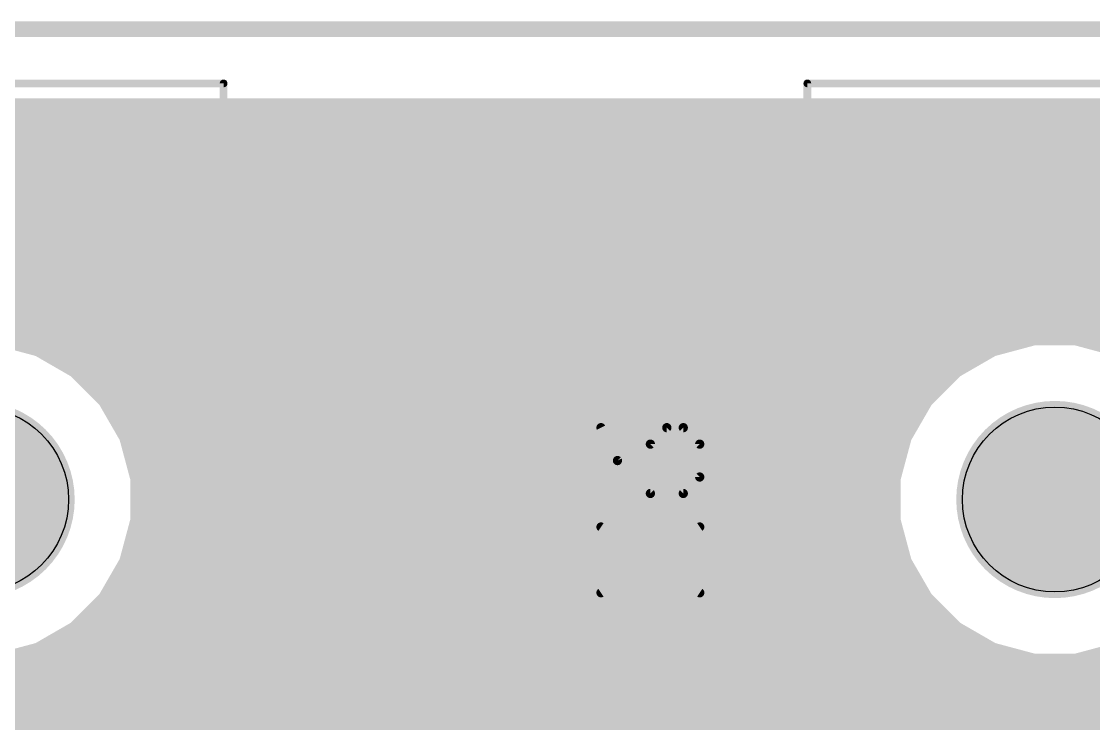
# Model space of a CAD drawing. Extents: x 0 to 10.8, y 0 to 6.1.
# Drawn here: x 8.201 to 8.897, y 5.632 to 6.088 of the extents above; entities that cross this region are included whole.
import ezdxf

# ---------------------------------------------------------------- set-up
doc = ezdxf.new("R2010")
doc.units = 0
for name, color, linetype in [('1', 22, 'CONTINUOUS'), ('116', 253, 'CONTINUOUS'), ('16', 175, 'CONTINUOUS'), ('20', 7, 'CONTINUOUS'), ('21', 253, 'CONTINUOUS'), ('25', 253, 'CONTINUOUS'), ('29', 253, 'CONTINUOUS'), ('30', 253, 'CONTINUOUS')]:
    doc.layers.add(name, color=color, linetype=linetype)

msp = doc.modelspace()

# ---------------------------------------------------------------- linework, layer by layer
at = {"layer": '1', "const_width": 0.016}
for points in [[(6.568744, 6.029677), (9.49424, 6.029677)], [(6.568744, 6.016), (9.49424, 6.016)], [(6.568744, 6), (9.49424, 6)], [(6.568744, 5.984), (9.49424, 5.984)], [(6.568744, 5.968), (9.49424, 5.968)], [(6.568744, 5.952), (9.49424, 5.952)], [(6.568744, 5.936), (9.49424, 5.936)], [(6.568744, 5.92), (9.49424, 5.92)], [(6.568744, 5.904), (9.49424, 5.904)], [(6.568744, 5.888), (9.49424, 5.888)], [(8.213685, 5.878039), (8.186217, 5.885398)], [(8.85778, 5.885398), (8.830311, 5.878039)], [(8.886217, 5.885398), (8.85778, 5.885398)], [(8.913685, 5.878039), (8.886217, 5.885398)], [(8.238311, 5.863819), (8.213685, 5.878039)], [(8.830311, 5.878039), (8.805685, 5.863819)], [(8.224146, 5.872), (8.819854, 5.872)], [(8.258417, 5.843713), (8.238311, 5.863819)], [(8.805685, 5.863819), (8.785579, 5.843713)], [(8.24613, 5.856), (8.797866, 5.856)], [(8.272638, 5.819087), (8.258417, 5.843713)], [(8.785579, 5.843713), (8.771358, 5.819087)], [(8.260563, 5.84), (8.783437, 5.84)], [(8.269803, 5.824), (8.774197, 5.824)], [(8.279996, 5.791618), (8.272638, 5.819087)], [(8.771358, 5.819087), (8.764, 5.791618)], [(8.27561, 5.808), (8.76839, 5.808)], [(8.279898, 5.792), (8.764102, 5.792)], [(8.279996, 5.763181), (8.279996, 5.791618)], [(8.764, 5.791618), (8.764, 5.763181)], [(8.279996, 5.776), (8.764, 5.776)], [(8.272638, 5.735713), (8.279996, 5.763181)], [(8.279142, 5.76), (8.76485, 5.76)], [(8.764, 5.763181), (8.771358, 5.735713)], [(8.274854, 5.744), (8.769138, 5.744)], [(8.258417, 5.711087), (8.272638, 5.735713)], [(8.771358, 5.735713), (8.785579, 5.711087)], [(8.268181, 5.728), (8.775811, 5.728)], [(8.238311, 5.69098), (8.258417, 5.711087)], [(8.258941, 5.712), (8.785051, 5.712)], [(8.785579, 5.711087), (8.805685, 5.69098)], [(8.213685, 5.67676), (8.238311, 5.69098)], [(8.243331, 5.696), (8.800665, 5.696)], [(8.805685, 5.69098), (8.830311, 5.67676)], [(8.186217, 5.669402), (8.213685, 5.67676)], [(8.219295, 5.68), (8.824697, 5.68)], [(8.830311, 5.67676), (8.85778, 5.669402)], [(8.886217, 5.669402), (8.913685, 5.67676)], [(8.85778, 5.669402), (8.886217, 5.669402)], [(7.660996, 5.664), (9.49424, 5.664)], [(7.660996, 5.648), (9.49424, 5.648)], [(7.660996, 5.632), (9.49424, 5.632)]]:
    msp.add_lwpolyline(points, dxfattribs=at)
at = {"layer": '1', "const_width": 0.008}
for points in [[(8.85778, 5.889398, 1), (8.85778, 5.881398)], [(8.858815, 5.881534, 1), (8.856745, 5.889261)], [(8.887252, 5.889261, 1), (8.885182, 5.881534)], [(8.886217, 5.881398, 1), (8.886217, 5.889398)], [(8.215685, 5.881503, 1), (8.211685, 5.874575)], [(8.21265, 5.874176, 1), (8.21472, 5.881903)], [(8.829276, 5.881903, 1), (8.831346, 5.874176)], [(8.832311, 5.874575, 1), (8.828311, 5.881503)], [(8.224146, 5.876, 1), (8.224146, 5.868)], [(8.819854, 5.868, 1), (8.819854, 5.876)], [(8.241139, 5.866647, 1), (8.235483, 5.86099)], [(8.808513, 5.86099, 1), (8.802857, 5.866647)], [(8.236311, 5.860355, 1), (8.240311, 5.867283)], [(8.803685, 5.867283, 1), (8.807685, 5.860355)], [(8.24613, 5.86, 1), (8.24613, 5.852)], [(8.797866, 5.852, 1), (8.797866, 5.86)], [(8.261881, 5.845713, 1), (8.254953, 5.841712)], [(8.255589, 5.840884, 1), (8.261246, 5.846541)], [(8.78275, 5.846541, 1), (8.788407, 5.840884)], [(8.789043, 5.841712, 1), (8.782115, 5.845713)], [(8.260563, 5.844, 1), (8.260563, 5.836)], [(8.783437, 5.836, 1), (8.783437, 5.844)], [(8.269803, 5.828, 1), (8.269803, 5.82)], [(8.774197, 5.82, 1), (8.774197, 5.828)], [(8.276502, 5.820122, 1), (8.268774, 5.818052)], [(8.269174, 5.817086, 1), (8.276102, 5.821087)], [(8.767894, 5.821087, 1), (8.774822, 5.817086)], [(8.775222, 5.818052, 1), (8.767494, 5.820122)], [(8.27561, 5.812, 1), (8.27561, 5.804)], [(8.76839, 5.804, 1), (8.76839, 5.812)], [(8.279898, 5.796, 1), (8.279898, 5.788)], [(8.283996, 5.791618, 1), (8.275996, 5.791618)], [(8.276132, 5.790583, 1), (8.28386, 5.792653)], [(8.768, 5.791618, 1), (8.76, 5.791618)], [(8.760136, 5.792653, 1), (8.767864, 5.790583)], [(8.764102, 5.788, 1), (8.764102, 5.796)], [(8.279996, 5.78, 1), (8.279996, 5.772)], [(8.764, 5.772, 1), (8.764, 5.78)], [(8.279142, 5.764, 1), (8.279142, 5.756)], [(8.275996, 5.763181, 1), (8.283996, 5.763181)], [(8.28386, 5.762146, 1), (8.276132, 5.764216)], [(8.767864, 5.764216, 1), (8.760136, 5.762146)], [(8.76, 5.763181, 1), (8.768, 5.763181)], [(8.76485, 5.756, 1), (8.76485, 5.764)], [(8.274854, 5.748, 1), (8.274854, 5.74)], [(8.769138, 5.74, 1), (8.769138, 5.748)], [(8.268774, 5.736748, 1), (8.276502, 5.734678)], [(8.276102, 5.733712, 1), (8.269174, 5.737713)], [(8.774822, 5.737713, 1), (8.767894, 5.733712)], [(8.767494, 5.734678, 1), (8.775222, 5.736748)], [(8.268181, 5.732, 1), (8.268181, 5.724)], [(8.775811, 5.724, 1), (8.775811, 5.732)], [(8.258941, 5.716, 1), (8.258941, 5.708)], [(8.261246, 5.708258, 1), (8.255589, 5.713915)], [(8.788407, 5.713915, 1), (8.78275, 5.708258)], [(8.785051, 5.708, 1), (8.785051, 5.716)], [(8.254953, 5.713087, 1), (8.261881, 5.709086)], [(8.782115, 5.709086, 1), (8.789043, 5.713087)], [(8.235483, 5.693809, 1), (8.241139, 5.688152)], [(8.240311, 5.687516, 1), (8.236311, 5.694444)], [(8.243331, 5.7, 1), (8.243331, 5.692)], [(8.800665, 5.692, 1), (8.800665, 5.7)], [(8.807685, 5.694444, 1), (8.803685, 5.687516)], [(8.802857, 5.688152, 1), (8.808513, 5.693809)], [(8.211685, 5.680224, 1), (8.215685, 5.673296)], [(8.21472, 5.672896, 1), (8.21265, 5.680624)], [(8.219295, 5.684, 1), (8.219295, 5.676)], [(8.824697, 5.676, 1), (8.824697, 5.684)], [(8.831346, 5.680624, 1), (8.829276, 5.672896)], [(8.828311, 5.673296, 1), (8.832311, 5.680224)], [(8.85778, 5.673402, 1), (8.85778, 5.665402)], [(8.856745, 5.665538, 1), (8.858815, 5.673265)], [(8.885182, 5.673265, 1), (8.887252, 5.665538)], [(8.886217, 5.665402, 1), (8.886217, 5.673402)]]:
    msp.add_lwpolyline(points, format="xyb", dxfattribs=at)
at = {"layer": '116', "const_width": 0.056063}
for points in [[(8.172008, 5.743465, 1), (8.172008, 5.811339, 1), (8.172008, 5.743465)], [(8.872008, 5.743465, 1), (8.872008, 5.811339, 1), (8.872008, 5.743465)]]:
    msp.add_lwpolyline(points, format="xyb", dxfattribs=at)
at = {"layer": '16', "const_width": 0.016}
for points in [[(6.568744, 6.029677), (9.49424, 6.029677)], [(6.568744, 6.016), (9.49424, 6.016)], [(6.568744, 6), (9.49424, 6)], [(6.568744, 5.984), (9.49424, 5.984)], [(6.568744, 5.968), (9.49424, 5.968)], [(6.568744, 5.952), (9.49424, 5.952)], [(6.568744, 5.936), (9.49424, 5.936)], [(6.568744, 5.92), (9.49424, 5.92)], [(6.568744, 5.904), (9.49424, 5.904)], [(6.568744, 5.888), (9.49424, 5.888)], [(8.213685, 5.878039), (8.186217, 5.885398)], [(8.85778, 5.885398), (8.830311, 5.878039)], [(8.886217, 5.885398), (8.85778, 5.885398)], [(8.913685, 5.878039), (8.886217, 5.885398)], [(8.238311, 5.863819), (8.213685, 5.878039)], [(8.830311, 5.878039), (8.805685, 5.863819)], [(8.224146, 5.872), (8.819854, 5.872)], [(8.258417, 5.843713), (8.238311, 5.863819)], [(8.805685, 5.863819), (8.785579, 5.843713)], [(8.24613, 5.856), (8.797866, 5.856)], [(8.272638, 5.819087), (8.258417, 5.843713)], [(8.785579, 5.843713), (8.771358, 5.819087)], [(8.260563, 5.84), (8.783437, 5.84)], [(8.269803, 5.824), (8.774197, 5.824)], [(8.279996, 5.791618), (8.272638, 5.819087)], [(8.771358, 5.819087), (8.764, 5.791618)], [(8.27561, 5.808), (8.76839, 5.808)], [(8.279898, 5.792), (8.764102, 5.792)], [(8.279996, 5.763181), (8.279996, 5.791618)], [(8.764, 5.791618), (8.764, 5.763181)], [(8.279996, 5.776), (8.764, 5.776)], [(8.272638, 5.735713), (8.279996, 5.763181)], [(8.279142, 5.76), (8.76485, 5.76)], [(8.764, 5.763181), (8.771358, 5.735713)], [(8.274854, 5.744), (8.769138, 5.744)], [(8.258417, 5.711087), (8.272638, 5.735713)], [(8.771358, 5.735713), (8.785579, 5.711087)], [(8.268181, 5.728), (8.775811, 5.728)], [(8.238311, 5.69098), (8.258417, 5.711087)], [(8.258941, 5.712), (8.785051, 5.712)], [(8.785579, 5.711087), (8.805685, 5.69098)], [(8.213685, 5.67676), (8.238311, 5.69098)], [(8.243331, 5.696), (8.800665, 5.696)], [(8.805685, 5.69098), (8.830311, 5.67676)], [(8.186217, 5.669402), (8.213685, 5.67676)], [(8.219295, 5.68), (8.824697, 5.68)], [(8.830311, 5.67676), (8.85778, 5.669402)], [(8.886217, 5.669402), (8.913685, 5.67676)], [(8.85778, 5.669402), (8.886217, 5.669402)], [(6.568744, 5.664), (9.49424, 5.664)], [(6.568744, 5.648), (9.49424, 5.648)], [(6.568744, 5.632), (9.49424, 5.632)]]:
    msp.add_lwpolyline(points, dxfattribs=at)
at = {"layer": '16', "const_width": 0.008}
for points in [[(8.85778, 5.889398, 1), (8.85778, 5.881398)], [(8.858815, 5.881534, 1), (8.856745, 5.889261)], [(8.887252, 5.889261, 1), (8.885182, 5.881534)], [(8.886217, 5.881398, 1), (8.886217, 5.889398)], [(8.215685, 5.881503, 1), (8.211685, 5.874575)], [(8.21265, 5.874176, 1), (8.21472, 5.881903)], [(8.829276, 5.881903, 1), (8.831346, 5.874176)], [(8.832311, 5.874575, 1), (8.828311, 5.881503)], [(8.224146, 5.876, 1), (8.224146, 5.868)], [(8.819854, 5.868, 1), (8.819854, 5.876)], [(8.241139, 5.866647, 1), (8.235483, 5.86099)], [(8.808513, 5.86099, 1), (8.802857, 5.866647)], [(8.236311, 5.860355, 1), (8.240311, 5.867283)], [(8.803685, 5.867283, 1), (8.807685, 5.860355)], [(8.24613, 5.86, 1), (8.24613, 5.852)], [(8.797866, 5.852, 1), (8.797866, 5.86)], [(8.261881, 5.845713, 1), (8.254953, 5.841712)], [(8.255589, 5.840884, 1), (8.261246, 5.846541)], [(8.78275, 5.846541, 1), (8.788407, 5.840884)], [(8.789043, 5.841712, 1), (8.782115, 5.845713)], [(8.260563, 5.844, 1), (8.260563, 5.836)], [(8.783437, 5.836, 1), (8.783437, 5.844)], [(8.269803, 5.828, 1), (8.269803, 5.82)], [(8.774197, 5.82, 1), (8.774197, 5.828)], [(8.276502, 5.820122, 1), (8.268774, 5.818052)], [(8.269174, 5.817086, 1), (8.276102, 5.821087)], [(8.767894, 5.821087, 1), (8.774822, 5.817086)], [(8.775222, 5.818052, 1), (8.767494, 5.820122)], [(8.27561, 5.812, 1), (8.27561, 5.804)], [(8.76839, 5.804, 1), (8.76839, 5.812)], [(8.279898, 5.796, 1), (8.279898, 5.788)], [(8.283996, 5.791618, 1), (8.275996, 5.791618)], [(8.276132, 5.790583, 1), (8.28386, 5.792653)], [(8.768, 5.791618, 1), (8.76, 5.791618)], [(8.760136, 5.792653, 1), (8.767864, 5.790583)], [(8.764102, 5.788, 1), (8.764102, 5.796)], [(8.279996, 5.78, 1), (8.279996, 5.772)], [(8.764, 5.772, 1), (8.764, 5.78)], [(8.279142, 5.764, 1), (8.279142, 5.756)], [(8.275996, 5.763181, 1), (8.283996, 5.763181)], [(8.28386, 5.762146, 1), (8.276132, 5.764216)], [(8.767864, 5.764216, 1), (8.760136, 5.762146)], [(8.76, 5.763181, 1), (8.768, 5.763181)], [(8.76485, 5.756, 1), (8.76485, 5.764)], [(8.274854, 5.748, 1), (8.274854, 5.74)], [(8.769138, 5.74, 1), (8.769138, 5.748)], [(8.268774, 5.736748, 1), (8.276502, 5.734678)], [(8.276102, 5.733712, 1), (8.269174, 5.737713)], [(8.774822, 5.737713, 1), (8.767894, 5.733712)], [(8.767494, 5.734678, 1), (8.775222, 5.736748)], [(8.268181, 5.732, 1), (8.268181, 5.724)], [(8.775811, 5.724, 1), (8.775811, 5.732)], [(8.258941, 5.716, 1), (8.258941, 5.708)], [(8.261246, 5.708258, 1), (8.255589, 5.713915)], [(8.788407, 5.713915, 1), (8.78275, 5.708258)], [(8.785051, 5.708, 1), (8.785051, 5.716)], [(8.254953, 5.713087, 1), (8.261881, 5.709086)], [(8.782115, 5.709086, 1), (8.789043, 5.713087)], [(8.235483, 5.693809, 1), (8.241139, 5.688152)], [(8.240311, 5.687516, 1), (8.236311, 5.694444)], [(8.243331, 5.7, 1), (8.243331, 5.692)], [(8.800665, 5.692, 1), (8.800665, 5.7)], [(8.807685, 5.694444, 1), (8.803685, 5.687516)], [(8.802857, 5.688152, 1), (8.808513, 5.693809)], [(8.211685, 5.680224, 1), (8.215685, 5.673296)], [(8.21472, 5.672896, 1), (8.21265, 5.680624)], [(8.219295, 5.684, 1), (8.219295, 5.676)], [(8.824697, 5.676, 1), (8.824697, 5.684)], [(8.831346, 5.680624, 1), (8.829276, 5.672896)], [(8.828311, 5.673296, 1), (8.832311, 5.680224)], [(8.85778, 5.673402, 1), (8.85778, 5.665402)], [(8.856745, 5.665538, 1), (8.858815, 5.673265)], [(8.885182, 5.673265, 1), (8.887252, 5.665538)], [(8.886217, 5.665402, 1), (8.886217, 5.673402)]]:
    msp.add_lwpolyline(points, format="xyb", dxfattribs=at)
at = {"layer": '20', "const_width": 0.01}
msp.add_lwpolyline([(9.54724, 6.082677), (6.515748, 6.082677)], dxfattribs=at)
at = {"layer": '20'}
for centre in [(8.172, 5.777402), (8.872, 5.777402)]:
    msp.add_circle(centre, 0.06, dxfattribs=at)
at = {"layer": '21', "const_width": 0.005}
for points in [[(8.33263, 6.04748), (8.01137, 6.04748)], [(8.33263, 5.17937), (8.33263, 6.04748)], [(9.03263, 6.04748), (8.71137, 6.04748)], [(8.71137, 6.04748), (8.71137, 5.17937)]]:
    msp.add_lwpolyline(points, dxfattribs=at)
at = {"layer": '21', "const_width": 0.0025}
for points in [[(8.33388, 6.04748, 1), (8.33138, 6.04748)], [(8.33263, 6.04623, 1), (8.33263, 6.04873)], [(8.71137, 6.04873, 1), (8.71137, 6.04623)], [(8.71262, 6.04748, 1), (8.71012, 6.04748)]]:
    msp.add_lwpolyline(points, format="xyb", dxfattribs=at)
at = {"layer": '25', "const_width": 0.003}
for points in [[(8.578842, 5.824702, 1), (8.576158, 5.823361)], [(8.620201, 5.825531, 1), (8.620201, 5.822531)], [(8.621262, 5.822971, 1), (8.61914, 5.825092)], [(8.631939, 5.825092, 1), (8.629817, 5.822971)], [(8.630878, 5.822531, 1), (8.630878, 5.825531)], [(8.611028, 5.813354, 1), (8.608028, 5.813354)], [(8.608467, 5.814415, 1), (8.610588, 5.812294)], [(8.643051, 5.813354, 1), (8.640051, 5.813354)], [(8.64049, 5.812294, 1), (8.642612, 5.814415)], [(8.589234, 5.803742, 1), (8.587113, 5.80162)], [(8.586832, 5.80201, 1), (8.589515, 5.803352)], [(8.642612, 5.790943, 1), (8.640491, 5.793065)], [(8.640051, 5.792004, 1), (8.643051, 5.792004)], [(8.609528, 5.782831, 1), (8.609528, 5.779831)], [(8.608028, 5.781331, 1), (8.611028, 5.781331)], [(8.608467, 5.78027, 1), (8.610588, 5.782391)], [(8.629817, 5.782391, 1), (8.631939, 5.78027)], [(8.630878, 5.779831, 1), (8.630878, 5.782831)], [(8.578332, 5.760827, 1), (8.576668, 5.758331)], [(8.642383, 5.758331, 1), (8.640719, 5.760827)], [(8.576668, 5.718126, 1), (8.578332, 5.71563)], [(8.640719, 5.71563, 1), (8.642383, 5.718126)]]:
    msp.add_lwpolyline(points, format="xyb", dxfattribs=at)
at = {"layer": '25', "const_width": 0.006}
for points in [[(8.5775, 5.824031), (8.588173, 5.802681)], [(8.620201, 5.824031), (8.609528, 5.813354)], [(8.630878, 5.824031), (8.620201, 5.824031)], [(8.641551, 5.813354), (8.630878, 5.824031)], [(8.609528, 5.813354), (8.609528, 5.781331)], [(8.641551, 5.792004), (8.641551, 5.813354)], [(8.588173, 5.802681), (8.609528, 5.781331)], [(8.630878, 5.781331), (8.641551, 5.792004)], [(8.609528, 5.781331), (8.630878, 5.781331)], [(8.5775, 5.716878), (8.641551, 5.759579)], [(8.5775, 5.759579), (8.641551, 5.716878)]]:
    msp.add_lwpolyline(points, dxfattribs=at)
at = {"layer": '29', "const_width": 0.064}
for points in [[(8.172, 5.745402, 1), (8.172, 5.809402, 1), (8.172, 5.745402)], [(8.872, 5.745402, 1), (8.872, 5.809402, 1), (8.872, 5.745402)]]:
    msp.add_lwpolyline(points, format="xyb", dxfattribs=at)
at = {"layer": '30', "const_width": 0.064}
for points in [[(8.172, 5.745402, 1), (8.172, 5.809402, 1), (8.172, 5.745402)], [(8.872, 5.745402, 1), (8.872, 5.809402, 1), (8.872, 5.745402)]]:
    msp.add_lwpolyline(points, format="xyb", dxfattribs=at)

doc.saveas('drawing.dxf')
